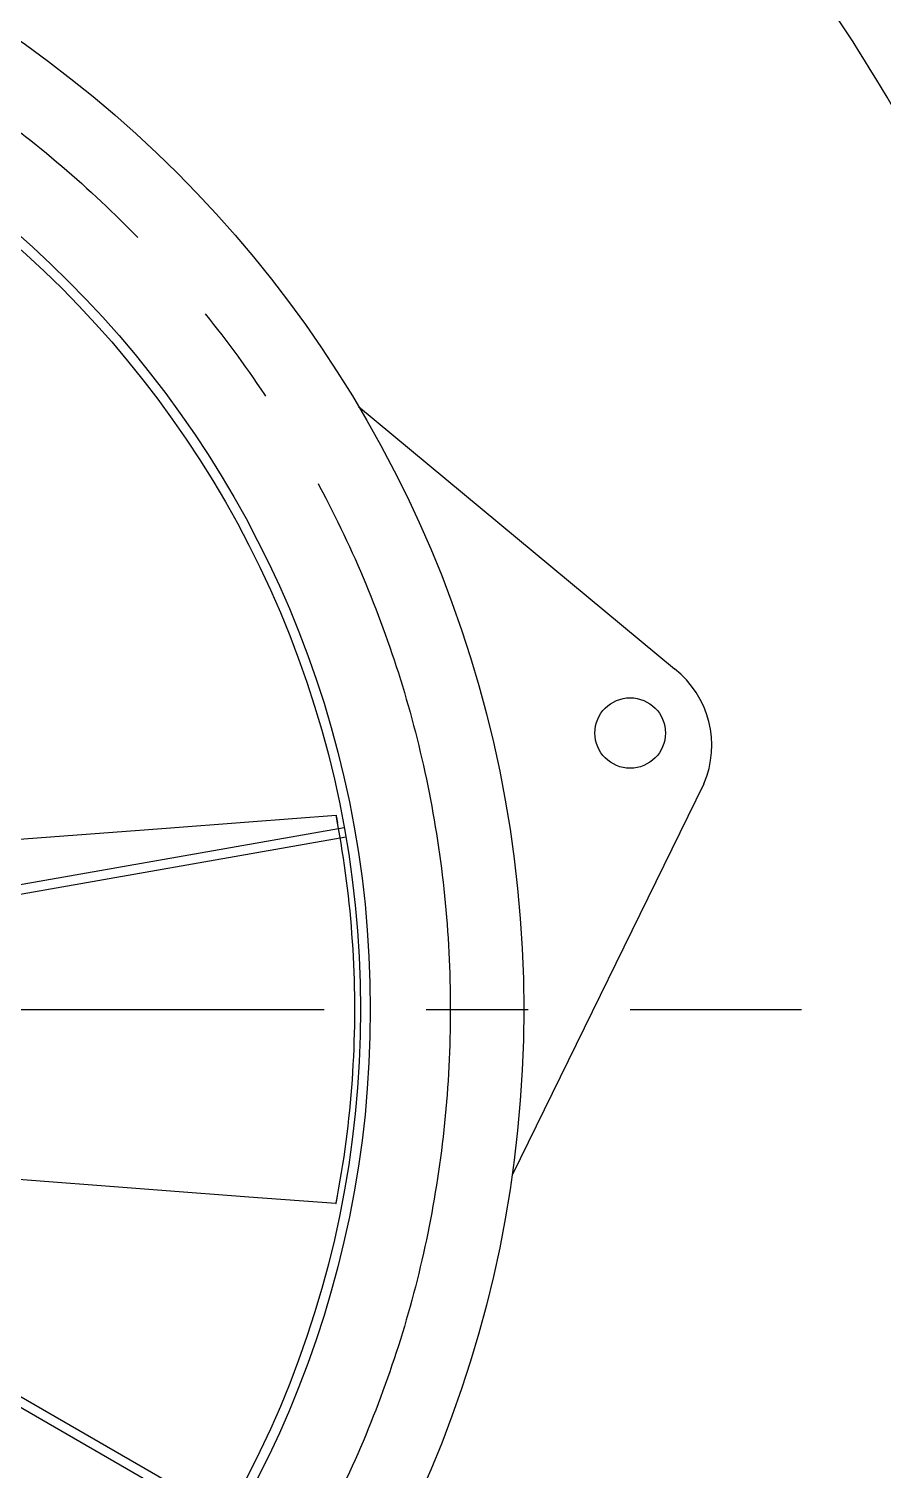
# Model space of a CAD drawing. Header units: millimetres. Extents: x -69382 to 174843, y -46375 to 101648.
# Drawn here: x 16387 to 16910, y 20647 to 21531 of the extents above; entities that cross this region are included whole.
import ezdxf

# ---------------------------------------------------------------- set-up
doc = ezdxf.new("R2010")
doc.units = ezdxf.units.MM
doc.header["$LTSCALE"] = 1000
for name, pattern in [('A-DASHD01', [0.75, 0.5, -0.25]), ('A-HIDDN01', [0.375, 0.25, -0.125]), ('CENTER2', [1.125, 0.75, -0.125, 0.125, -0.125])]:
    doc.linetypes.add(name, pattern=pattern)
for name, color, linetype in [('1', 3, 'Continuous'), ('2', 2, 'Continuous'), ('CS-CONC', 4, 'Continuous'), ('CS-DIML', 1, 'Continuous'), ('CS-HIDL', 2, 'A-DASHD01'), ('CS-LEAT', 3, 'Continuous'), ('CST-01-02-02-G05-CS-EXCV', 3, 'CFZ008')]:
    doc.layers.add(name, color=color, linetype=linetype)
doc.linetypes.add('CFZ008', pattern='A,0.9,-0.2,[106,KHCLINE.shx,S=0.00606,R=180,X=0,Y=0],0.9', length=2)

# ---------------------------------------------------------------- blocks, each defined once
blk = doc.blocks.new('새G')
at = {"color": 3, "linetype": 'Continuous'}
for p, q in [((196.42, 37.68), (614.98, 111.48)), ((616.02, 105.57), (197.46, 31.77)), ((539.76, -315.09), (171.69, -102.59)), ((174.69, -97.39), (542.76, -309.9))]:
    blk.add_line(p, q, dxfattribs=at)
blk = doc.blocks.new('IMPELLER')
blk.add_line((24346.57, 14541.43), (24346.58, 14541.48))
at = {"flags": 128}
for points in [[(23919.96, 14747.24), (24133.28, 14763.3), (24239.94, 14771.34), (24293.26, 14775.38), (24346.58, 14779.45)], [(24347.5, 14546.25), (24348.38, 14551.09), (24349.22, 14555.83), (24350.01, 14560.58), (24350.77, 14565.33), (24351.48, 14570.06), (24352.16, 14574.8), (24352.8, 14579.53), (24353.41, 14584.26), (24353.97, 14588.99), (24354.5, 14593.72), (24355, 14598.45), (24355.45, 14603.17), (24355.87, 14607.9), (24356.26, 14612.63), (24356.61, 14617.35), (24356.92, 14622.07), (24357.19, 14626.79), (24357.43, 14631.51), (24357.63, 14636.23), (24357.8, 14640.95), (24357.93, 14645.67), (24358.02, 14650.38), (24358.08, 14655.09), (24358.11, 14659.81), (24358.09, 14664.52), (24358.04, 14669.23), (24357.96, 14673.94), (24357.84, 14678.64), (24357.68, 14683.35), (24357.49, 14688.04), (24357.26, 14692.74), (24357, 14697.42), (24356.7, 14702.11), (24356.37, 14706.78), (24356, 14711.45), (24355.6, 14716.12), (24355.16, 14720.78), (24354.69, 14725.43), (24354.18, 14730.08), (24353.64, 14734.72), (24353.07, 14739.34), (24352.46, 14743.96), (24351.81, 14748.57), (24351.13, 14753.16), (24350.43, 14757.74), (24349.68, 14762.29), (24348.91, 14766.83), (24348.11, 14771.35), (24347.29, 14775.74), (24346.58, 14779.44)], [(24346.59, 14779.4), (24346.6, 14779.36), (24346.61, 14779.31), (24346.63, 14779.26), (24346.64, 14779.2), (24346.66, 14779.13), (24346.67, 14779.06), (24346.69, 14778.99), (24346.71, 14778.92), (24346.72, 14778.84), (24346.74, 14778.76), (24346.76, 14778.68), (24346.77, 14778.59), (24346.79, 14778.51), (24346.81, 14778.43), (24346.82, 14778.35), (24346.84, 14778.26), (24346.85, 14778.18), (24346.87, 14778.1), (24346.89, 14778.01), (24346.9, 14777.93), (24346.92, 14777.85), (24346.93, 14777.76), (24346.95, 14777.68), (24346.96, 14777.6)], [(24346.96, 14777.6), (24346.99, 14777.47), (24347.01, 14777.35), (24347.03, 14777.22), (24347.06, 14777.1), (24347.08, 14776.98), (24347.1, 14776.85), (24347.12, 14776.73), (24347.15, 14776.6), (24347.17, 14776.48), (24347.19, 14776.36), (24347.21, 14776.23), (24347.24, 14776.11), (24347.26, 14775.98), (24347.28, 14775.86), (24347.3, 14775.74), (24347.33, 14775.61), (24347.35, 14775.49), (24347.37, 14775.37), (24347.39, 14775.24), (24347.41, 14775.12), (24347.44, 14775), (24347.46, 14774.87), (24347.48, 14774.75), (24347.5, 14774.63)], [(24346.57, 14541.43), (24293.25, 14545.49), (24239.93, 14549.53), (24133.27, 14557.58), (23919.96, 14573.66)], [(24346.58, 14541.48), (24346.6, 14541.51), (24346.61, 14541.56), (24346.62, 14541.61), (24346.64, 14541.66), (24346.65, 14541.72), (24346.67, 14541.78), (24346.69, 14541.85), (24346.7, 14541.92), (24346.72, 14541.99), (24346.73, 14542.07), (24346.75, 14542.14), (24346.77, 14542.22), (24346.78, 14542.29), (24346.8, 14542.37), (24346.82, 14542.45), (24346.83, 14542.53), (24346.85, 14542.6), (24346.86, 14542.68), (24346.88, 14542.76), (24346.89, 14542.84), (24346.91, 14542.92), (24346.92, 14543), (24346.94, 14543.07), (24346.95, 14543.15)], [(24346.95, 14543.15), (24346.97, 14543.28), (24347, 14543.41), (24347.02, 14543.54), (24347.04, 14543.67), (24347.07, 14543.8), (24347.09, 14543.93), (24347.11, 14544.06), (24347.14, 14544.19), (24347.16, 14544.32), (24347.18, 14544.45), (24347.21, 14544.58), (24347.23, 14544.71), (24347.25, 14544.83), (24347.27, 14544.96), (24347.3, 14545.09), (24347.32, 14545.22), (24347.34, 14545.35), (24347.36, 14545.48), (24347.39, 14545.61), (24347.41, 14545.74), (24347.43, 14545.86), (24347.45, 14545.99), (24347.48, 14546.12), (24347.5, 14546.25)]]:
    blk.add_lwpolyline(points, dxfattribs=at)

msp = doc.modelspace()

# ---------------------------------------------------------------- linework, layer by layer
at = {"color": 3}
for p, q in [((16589.0159, 21299.3203), (16782.695, 21138.4737)), ((16800.6899, 21067.9542), (16683.125, 20828.1295))]:
    msp.add_line(p, q, dxfattribs=at)
msp.add_circle((15965.2824, 20929.751), 725, dxfattribs=at)
for radius in [631, 625, 625]:
    msp.add_circle((15965.2824, 20929.751), radius)
msp.add_arc((16745.4684, 21091.4186), 60, 336.9786317, 51.6513913, dxfattribs=at)
at = {"layer": '1', "color": 1, "linetype": 'CENTER2', "ltscale": 0.5}
msp.add_line((15067.969, 20929.751), (16860.3811, 20929.751), dxfattribs=at)
msp.add_circle((15965.2824, 20929.751), 680, dxfattribs=at)
at = {"layer": '2'}
msp.add_circle((16755.4684, 21099.1493), 21.6, dxfattribs=at)
at = {"layer": 'CS-CONC'}
for radius in [6190, 5890]:
    msp.add_arc((14864.151, 16281.7813), radius, 30, 150, dxfattribs=at)
at = {"layer": 'CS-DIML', "color": 2, "linetype": 'A-HIDDN01', "const_width": 10, "flags": 128}
msp.add_lwpolyline([(20485.4773, 14607.7813), (20485.4773, 14607.7813), (20690.4764, 14607.7813), (20690.4927, 14697.5637, -0.26945141), (20721.7941, 14751.4311, 0.20153779), (20893.0547, 14995.7869, 0.18881745), (20228.9244, 19379.2813, 0.57735027), (9498.8696, 19379.2813, 0.21739533), (9092.087, 15131.3801, 0.18139845), (9291.7071, 14906.0278, -0.29241564), (9327.7001, 14849.7461), (9327.7001, 14765.7813), (9532.7001, 14765.7813)], format="xyb", dxfattribs=at)
at = {"layer": 'CS-HIDL'}
msp.add_lwpolyline([(15965.2824, 22029.751, 1), (15965.2824, 19829.751, 1)], format="xyb", close=True, dxfattribs=at)
at = {"layer": 'CS-LEAT'}
msp.add_lwpolyline([(20695.4754, 14602.7813), (20695.4754, 14602.7813), (20695.4927, 14697.5628, -0.26958023), (20724.2936, 14747.1005, 0.19953737), (20897.864, 14994.3858, 0.18882753), (20233.2545, 19381.7813, 0.57735027), (9494.5395, 19381.7813, 0.21740028), (9087.3929, 15129.6554, 0.1820898), (9289.4769, 14901.5502, -0.29311213), (9322.7001, 14849.7461), (9322.7001, 14760.7813), (9322.7001, 14760.7813)], format="xyb", dxfattribs=at)
at = {"layer": 'CST-01-02-02-G05-CS-EXCV', "linetype": 'CFZ008', "ltscale": 1.5}
msp.add_lwpolyline([(20910.5421, 14602.7813, 0.20470193), (20328.7713, 19436.7813, 0.57735027), (9399.5307, 19436.7813, 0.23521508), (9111.2781, 14760.7813)], format="xyb", dxfattribs=at)

# ---------------------------------------------------------------- block references
for name, p in [('새G', (15965.2824, 20929.751)), ('IMPELLER', (-7771.3232, 6269.3011))]:
    msp.add_blockref(name, p)

doc.saveas('drawing.dxf')
